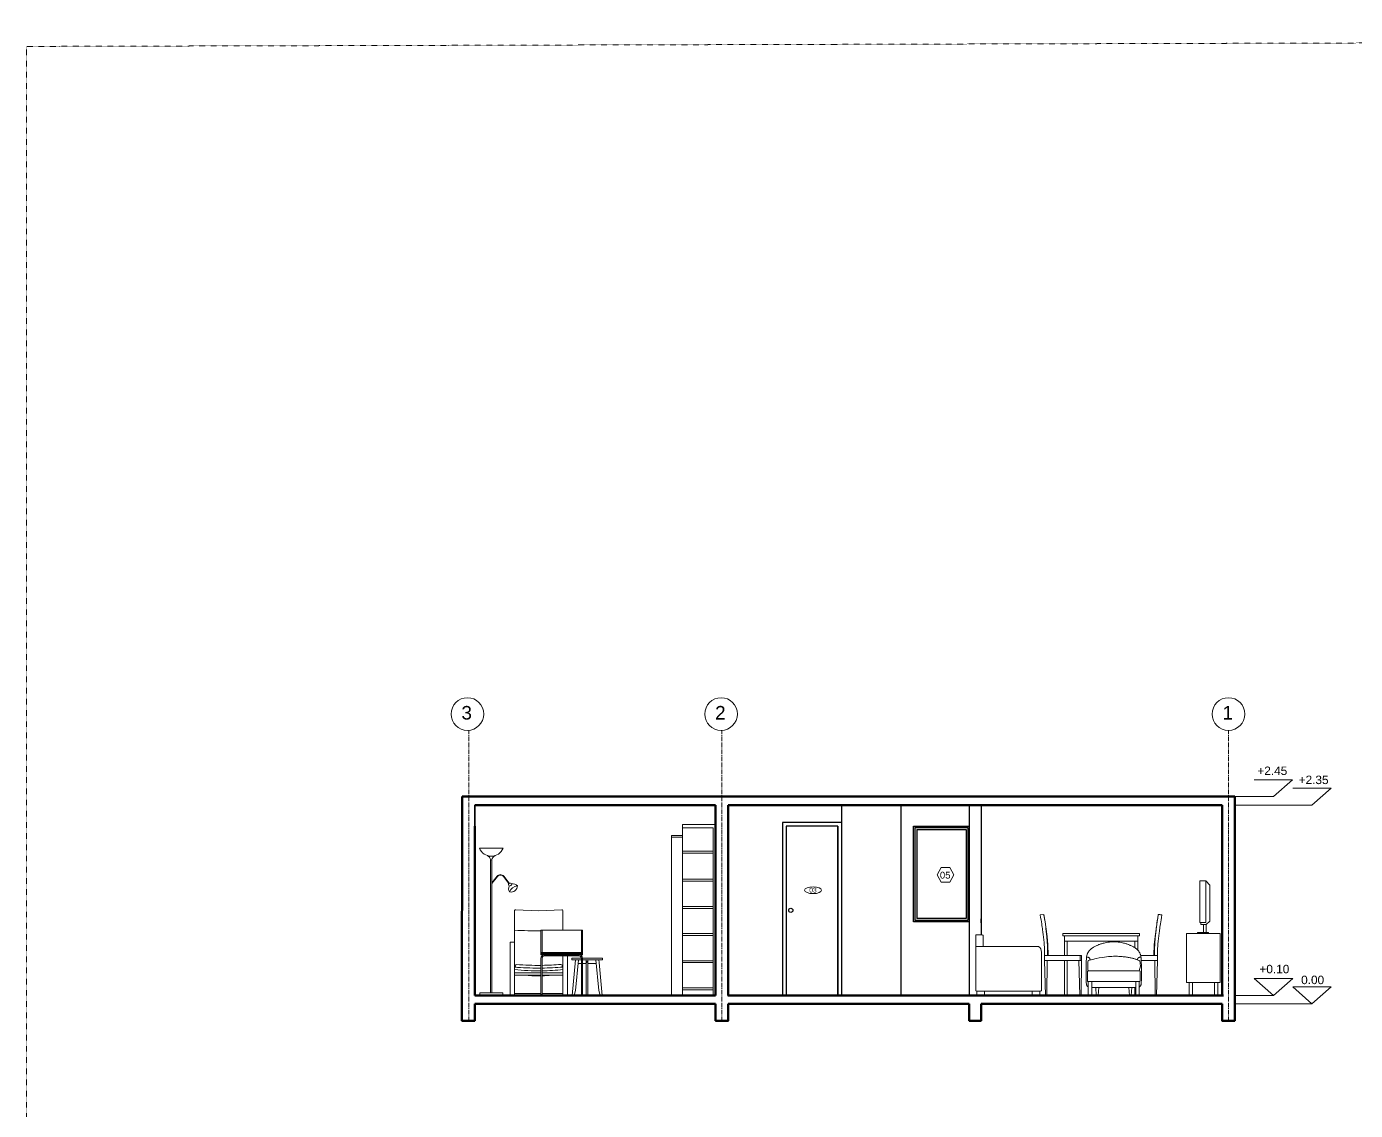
# Model space of a CAD drawing. Header units: centimetres. Extents: x -1487 to 7635, y -1892 to 2688.
# Drawn here: x -1487 to 84, y 1407 to 2688 of the extents above; entities that cross this region are included whole.
import ezdxf

# ---------------------------------------------------------------- set-up
doc = ezdxf.new("R2010")
doc.units = ezdxf.units.CM
doc.linetypes.add('CENTERX2', pattern=[4, 2.5, -0.5, 0.5, -0.5])
doc.linetypes.add('CENTRO2', pattern=[1.125, 0.75, -0.125, 0.125, -0.125])
for name, color, linetype, lineweight in [('A-ELEV-FURN', 251, 'Continuous', 18), ('A-ELEV-MBE1', 7, 'Continuous', 35), ('A-FURN_Num_Penna__251', 251, 'Continuous', 18), ('A-FURN_Num_Penna__8', 8, 'Continuous', 18), ('A-SECT-MCUT', 7, 'Continuous', 35), ('A-WALL-FULL', 7, 'Continuous', 35), ('AA - linee quote', 3, 'Continuous', 13), ('AA - pareti sezionate', 7, 'Continuous', 50), ('AA - serramenti e porte', 4, 'Continuous', 25), ('AA pareti non sezionate', 2, 'Continuous', 25), ('AA- arredo', 8, 'Continuous', 18), ('G-PLANOTM', 6, 'Continuous', 40), ('IKE120015-t1_Num_Penna__251', 251, 'Continuous', 18), ('SEZIONE ARREDO', 8, 'Continuous', 25)]:
    doc.layers.add(name, color=color, linetype=linetype, lineweight=lineweight)
doc.layers.add('IKE120036-t1', color=255, linetype='Continuous')
doc.styles.add('ARIAL', font='Arial.ttf')
doc.styles.get("Standard").update_dxf_attribs({"font": 'Arial.ttf'})

msp = doc.modelspace()

# ---------------------------------------------------------------- hatches: boundary and pattern name
at = {"layer": 'AA - linee quote'}
h = msp.add_hatch(color=256, dxfattribs=at)
h.dxf.hatch_style = 1
h.paths.add_polyline_path([(9.8723, 1797.423), (-35.631, 1797.423), (-12.8793, 1777.4011)], flags=17)
h.paths.add_polyline_path([(-35.631, 1797.423), (-12.8793, 1777.4011), (9.8723, 1797.423)])
h = msp.add_hatch(color=256, dxfattribs=at)
h.dxf.hatch_style = 1
h.paths.add_polyline_path([(55.4891, 1787.423), (9.9858, 1787.423), (32.7374, 1767.4011)], flags=17)
h.paths.add_polyline_path([(9.9858, 1787.423), (32.7374, 1767.4011), (55.4891, 1787.423)])
h = msp.add_hatch(color=256, dxfattribs=at)
h.dxf.hatch_style = 1
h.paths.add_polyline_path([(9.9858, 1562.4899), (-35.5175, 1562.4899), (-12.7659, 1542.468)], flags=17)
h.paths.add_polyline_path([(-35.5175, 1562.4899), (-12.7659, 1542.468), (9.9858, 1562.4899)])
h = msp.add_hatch(color=256, dxfattribs=at)
h.dxf.hatch_style = 1
h.paths.add_polyline_path([(55.4891, 1552.4899), (9.9858, 1552.4899), (32.7374, 1532.468)], flags=17)
h.paths.add_polyline_path([(9.9858, 1552.4899), (32.7374, 1532.468), (55.4891, 1552.4899)])
at = {"layer": 'AA- arredo'}
h = msp.add_hatch(dxfattribs=at)
h.set_pattern_fill('ANSI31', color=256, scale=10)
h.set_pattern_definition([(45, (-10305.416, -23281.6491), (-0.883883476, 0.883883476), [])])
h.paths.add_polyline_path([(-878.9856, 1593.0338), (-878.9856, 1590.468), (-829.9856, 1590.468), (-829.9856, 1593.0338)])

# ---------------------------------------------------------------- linework, layer by layer
at = {"color": 7}
for p, q in [((-672.496, 1642.522), (-672.496, 1643.5248)), ((-672.496, 1552.3291), (-672.496, 1642.522))]:
    msp.add_line(p, q, dxfattribs=at)
at = {"layer": 'A-ELEV-FURN'}
for p, q in [((-279.9993, 1542.468), (-281.4594, 1542.468)), ((-239.4897, 1542.468), (-240.9498, 1542.468))]:
    msp.add_line(p, q, dxfattribs=at)
at = {"layer": 'A-ELEV-MBE1'}
msp.add_line((-527.996, 1742.468), (-527.996, 1542.468), dxfattribs=at)
at = {"layer": 'A-FURN_Num_Penna__251', "lineweight": 13}
msp.add_line((-711.496, 1542.468), (-724.4682, 1542.468), dxfattribs=at)
at = {"layer": 'A-FURN_Num_Penna__251'}
msp.add_circle((-830.6043, 1543.0867), 0.6187, dxfattribs=at)
at = {"layer": 'A-FURN_Num_Penna__8', "linetype": 'Continuous', "lineweight": 18}
msp.add_line((-282.8677, 1629.5771), (-282.9622, 1630.1358), dxfattribs=at)
at = {"layer": 'A-SECT-MCUT'}
for points in [[(-957.3801, 1767.468), (-957.3801, 1742.468)], [(-657.496, 1542.468), (-656.996, 1542.468)], [(-957.3801, 1532.468), (-957.3801, 1512.468)]]:
    msp.add_lwpolyline(points, dxfattribs=at)
at = {"layer": 'A-WALL-FULL'}
msp.add_line((-358.496, 1632.9282), (-358.496, 1628.2741), dxfattribs=at)
at = {"layer": 'AA - linee quote', "linetype": 'CENTRO2', "ltscale": 7}
for p, q in [((-964.5237, 1512.468), (-964.5237, 1855.7527)), ((-664.996, 1512.468), (-664.996, 1855.7527)), ((-65.996, 1512.468), (-65.996, 1855.7527))]:
    msp.add_line(p, q, dxfattribs=at)
at = {"layer": 'AA - linee quote'}
for p, q in [((9.8723, 1797.423), (-35.631, 1797.423)), ((-12.8793, 1777.4011), (9.8723, 1797.423)), ((55.4891, 1787.423), (9.9858, 1787.423)), ((32.7374, 1767.4011), (55.4891, 1787.423)), ((-35.5175, 1562.4899), (-12.7659, 1542.468)), ((9.9858, 1562.4899), (-35.5175, 1562.4899)), ((-12.7659, 1542.468), (9.9858, 1562.4899)), ((9.9858, 1552.4899), (32.7374, 1532.468)), ((55.4891, 1552.4899), (9.9858, 1552.4899)), ((32.7374, 1532.468), (55.4891, 1552.4899))]:
    msp.add_line(p, q, dxfattribs=at)
at = {"layer": 'AA - linee quote', "linetype": 'Continuous'}
for p, q in [((-58.4961, 1777.4011), (-12.8793, 1777.4011)), ((-58.496, 1767.4011), (-12.7659, 1767.4011)), ((-12.7659, 1767.4011), (32.7374, 1767.4011)), ((-58.496, 1542.468), (-12.7659, 1542.468)), ((-58.496, 1532.468), (32.7374, 1532.468))]:
    msp.add_line(p, q, dxfattribs=at)
at = {"layer": 'AA - linee quote', "linetype": 'CENTRO2', "ltscale": 0.009}
msp.add_lwpolyline([(-1487.331, 2664.295), (7634.7147, 2687.7379), (7634.7147, 76.6954), (-1487.331, 53.2526)], close=True, dxfattribs=at)
at = {"layer": 'AA - linee quote'}
msp.add_lwpolyline([(-390.6317, 1684.9493), (-395.6317, 1693.6096), (-405.6317, 1693.6096), (-410.6317, 1684.9493), (-405.6317, 1676.289), (-395.6317, 1676.289)], close=True, dxfattribs=at)
for centre in [(-965.996, 1875.08), (-665.996, 1875.08), (-65.996, 1875.08)]:
    msp.add_circle(centre, 19.3273, dxfattribs=at)
msp.add_ellipse((-557.2385, 1666.7346), major_axis=(-10, 0.0244), ratio=0.39546778, dxfattribs=at)
at = {"layer": 'AA - pareti sezionate'}
for p, q in [((-972.3801, 1777.4923), (-58.496, 1777.468)), ((-58.496, 1777.468), (-58.496, 1742.468)), ((-672.496, 1767.468), (-957.3801, 1767.468)), ((-372.496, 1767.468), (-657.496, 1767.468)), ((-73.496, 1767.468), (-372.496, 1767.468)), ((-73.496, 1542.468), (-73.496, 1767.468)), ((-672.496, 1744.468), (-672.496, 1542.468)), ((-672.496, 1744.468), (-672.496, 1542.468)), ((-972.3801, 1742.468), (-972.496, 1542.468)), ((-957.3801, 1742.468), (-957.3801, 1542.468)), ((-672.496, 1742.468), (-672.496, 1542.468)), ((-657.496, 1722.468), (-657.496, 1742.468)), ((-657.496, 1702.468), (-657.496, 1722.468)), ((-957.3812, 1542.4682), (-957.3812, 1712.4682)), ((-657.496, 1682.468), (-657.496, 1702.468)), ((-657.496, 1662.468), (-657.496, 1682.468)), ((-657.496, 1642.468), (-657.496, 1662.468)), ((-657.496, 1622.468), (-657.496, 1642.468)), ((-657.496, 1602.468), (-657.496, 1622.468)), ((-657.496, 1582.468), (-657.496, 1602.468)), ((-657.496, 1562.468), (-657.496, 1582.468)), ((-657.496, 1542.468), (-657.496, 1562.468)), ((-957.3801, 1542.468), (-672.496, 1542.468)), ((-657.996, 1542.468), (-372.0528, 1542.468)), ((-656.996, 1542.468), (-71.996, 1542.468)), ((-517.496, 1542.468), (-439.496, 1542.468)), ((-517.496, 1542.468), (-439.496, 1542.468)), ((-356.996, 1542.468), (-72.496, 1542.468)), ((-672.496, 1532.468), (-957.3801, 1532.468)), ((-657.496, 1532.468), (-372.496, 1532.468)), ((-358.496, 1532.468), (-73.496, 1532.468))]:
    msp.add_line(p, q, dxfattribs=at)
for points in [[(-972.3801, 1742.468), (-972.3801, 1742.468), (-972.3792, 1777.4923)], [(-672.496, 1742.468), (-672.496, 1767.468)], [(-657.496, 1767.468), (-657.496, 1742.468)], [(-73.496, 1532.468), (-73.496, 1512.468), (-58.496, 1512.468), (-58.496, 1742.468), (-58.496, 1742.468)], [(-957.3801, 1532.468), (-957.3801, 1512.468), (-972.496, 1512.468), (-972.496, 1542.468), (-972.496, 1542.468)], [(-657.496, 1532.468), (-657.496, 1512.468), (-672.496, 1512.468), (-672.496, 1532.468)], [(-358.496, 1532.468), (-358.496, 1512.468), (-372.496, 1512.468), (-372.496, 1532.468)]]:
    msp.add_lwpolyline(points, dxfattribs=at)
at = {"layer": 'AA - serramenti e porte'}
for p, q in [((-593.496, 1746.968), (-593.496, 1542.468)), ((-523.496, 1746.968), (-593.496, 1746.968)), ((-527.996, 1742.468), (-588.996, 1742.468)), ((-438.4961, 1629.4011), (-438.4961, 1742.468)), ((-438.4961, 1742.468), (-372.496, 1742.468)), ((-436.8297, 1740.798), (-436.8297, 1631.0711)), ((-436.8297, 1740.798), (-376.0794, 1740.798)), ((-434.5332, 1738.498), (-434.5332, 1633.3711)), ((-434.5332, 1738.498), (-376.0794, 1738.498)), ((-376.0794, 1738.498), (-376.08, 1633.374)), ((-376.0794, 1740.798), (-374.1627, 1740.798)), ((-374.1627, 1740.798), (-374.1627, 1631.0745)), ((-372.496, 1629.4011), (-438.4961, 1629.4011)), ((-387.3322, 1631.0711), (-436.8297, 1631.0711)), ((-387.3322, 1633.3711), (-434.5332, 1633.3711)), ((-376.0794, 1633.374), (-387.3332, 1633.3711)), ((-374.1627, 1631.0745), (-387.3326, 1631.0711))]:
    msp.add_line(p, q, dxfattribs=at)
msp.add_lwpolyline([(-527.996, 1742.468), (-588.996, 1742.468), (-588.9961, 1542.468), (-527.996, 1542.468)], close=True, dxfattribs=at)
msp.add_circle((-583.553, 1642.968), 2.5, dxfattribs=at)
at = {"layer": 'AA pareti non sezionate'}
for p, q in [((-523.496, 1767.468), (-523.496, 1542.468)), ((-453.6119, 1767.468), (-453.6119, 1542.468)), ((-453.6119, 1767.468), (-453.6119, 1542.468)), ((-372.496, 1767.468), (-372.496, 1542.468)), ((-358.6119, 1767.468), (-358.6119, 1614.2322)), ((-358.496, 1767.468), (-358.496, 1632.9282))]:
    msp.add_line(p, q, dxfattribs=at)
at = {"layer": 'AA- arredo'}
for p, q in [((-711.496, 1744.468), (-672.496, 1744.468)), ((-711.496, 1542.468), (-711.496, 1744.468)), ((-724.4682, 1542.468), (-724.4682, 1731.468)), ((-724.4682, 1731.468), (-711.496, 1731.468)), ((-724.4682, 1729.468), (-711.496, 1729.468)), ((-675.3816, 1740.468), (-711.496, 1740.468)), ((-675.3816, 1542.468), (-675.3816, 1740.468)), ((-923.808, 1716.468), (-951.808, 1716.468)), ((-939.1586, 1716.468), (-936.4575, 1716.468)), ((-937.808, 1716.468), (-923.808, 1716.468)), ((-711.496, 1712.9819), (-675.496, 1712.9819)), ((-675.496, 1712.9819), (-675.496, 1710.6802)), ((-938.5466, 1702.8601), (-938.5466, 1545.468)), ((-937.0695, 1702.8601), (-937.0695, 1675.5579)), ((-675.496, 1710.6802), (-711.496, 1710.6802)), ((-937.0695, 1675.5579), (-930.9411, 1683.3108)), ((-937.0695, 1674.7067), (-930.5269, 1682.9835)), ((-916.9449, 1674.678), (-923.5101, 1682.9835)), ((-916.5485, 1675.0277), (-923.096, 1683.3108)), ((-937.0695, 1674.7067), (-937.0695, 1545.468)), ((-711.496, 1679.9819), (-675.496, 1679.9819)), ((-675.496, 1677.6802), (-711.496, 1677.6802)), ((-675.496, 1679.9819), (-675.496, 1677.6802)), ((-711.496, 1647.4819), (-675.496, 1647.4819)), ((-675.496, 1645.1802), (-711.496, 1645.1802)), ((-675.496, 1647.4819), (-675.496, 1645.1802)), ((-878.9856, 1619.468), (-829.9856, 1619.468)), ((-878.9856, 1590.468), (-878.9856, 1619.468)), ((-877.7482, 1619.468), (-877.7482, 1593.0338)), ((-831.223, 1619.468), (-831.223, 1593.0338)), ((-829.9856, 1619.468), (-829.9856, 1590.468)), ((-711.496, 1615.4819), (-675.496, 1615.4819)), ((-675.496, 1613.1802), (-711.496, 1613.1802)), ((-675.496, 1615.4819), (-675.496, 1613.1802)), ((-115.5227, 1557.568), (-115.5224, 1615.368)), ((-115.4224, 1615.468), (-75.6224, 1615.468)), ((-878.9856, 1593.0338), (-829.9856, 1593.0338)), ((-878.9856, 1590.468), (-829.9856, 1590.468)), ((-874.7482, 1590.4667), (-874.7482, 1589.0916)), ((-874.7482, 1589.0916), (-872.8403, 1589.0916)), ((-872.8403, 1589.0916), (-872.8403, 1590.468)), ((-872.8403, 1589.2293), (-836.1308, 1589.2293)), ((-836.1308, 1589.0916), (-836.1308, 1590.468)), ((-834.223, 1589.0916), (-836.1308, 1589.0916)), ((-834.223, 1590.4667), (-834.223, 1589.0916)), ((-290.4813, 1600.4226), (-364.0771, 1600.4226)), ((-878.9856, 1543.0867), (-878.9856, 1586.2293)), ((-878.9856, 1543.0867), (-878.9856, 1586.2293)), ((-877.7482, 1586.2293), (-877.7482, 1543.0867)), ((-842.4333, 1586.3882), (-831.2283, 1586.3882)), ((-842.4333, 1584.3311), (-842.4333, 1586.3882)), ((-831.2241, 1584.3311), (-842.4333, 1584.3311)), ((-842.2165, 1542.4682), (-838.3793, 1584.3311)), ((-838.0799, 1548.157), (-834.7643, 1584.3311)), ((-831.2241, 1580.2168), (-835.1414, 1580.2168)), ((-831.223, 1586.2293), (-831.223, 1543.0867)), ((-829.9896, 1586.3882), (-811.5545, 1586.3882)), ((-810.8805, 1584.3311), (-829.9866, 1584.3311)), ((-825.4619, 1580.2168), (-829.9866, 1580.2168)), ((-829.9856, 1586.2293), (-829.9856, 1543.0867)), ((-825.4619, 1542.4682), (-825.4619, 1584.3311)), ((-824.5362, 1582.5311), (-824.5362, 1581.4429)), ((-824.3305, 1582.5311), (-824.3305, 1581.4429)), ((-823.4047, 1542.4682), (-823.4047, 1584.3311)), ((-823.4047, 1580.2168), (-813.7253, 1580.2168)), ((-810.7867, 1548.157), (-814.1024, 1584.3311)), ((-811.5545, 1586.3882), (-806.4333, 1586.3882)), ((-806.4333, 1584.3311), (-810.8805, 1584.3311)), ((-810.204, 1581.2405), (-810.4873, 1584.3311)), ((-806.6502, 1542.4682), (-810.204, 1581.2405)), ((-806.4333, 1586.3882), (-806.4333, 1584.3311)), ((-711.496, 1583.4819), (-675.496, 1583.4819)), ((-675.496, 1581.1801), (-711.496, 1581.1801)), ((-675.496, 1583.4819), (-675.496, 1581.1801)), ((-112.4167, 1542.468), (-112.4167, 1557.568)), ((-108.4167, 1557.568), (-108.4167, 1542.468)), ((-82.5106, 1542.468), (-82.5106, 1557.568)), ((-78.5106, 1557.568), (-78.5106, 1542.468)), ((-951.308, 1542.468), (-951.308, 1545.468)), ((-951.308, 1545.468), (-924.308, 1545.468)), ((-924.308, 1545.468), (-924.308, 1542.468)), ((-881.649, 1544.7588), (-910.2426, 1544.7588)), ((-910.2426, 1544.7588), (-910.2426, 1542.6036)), ((-881.6038, 1544.7588), (-878.9856, 1544.7588)), ((-877.7482, 1544.7588), (-853.0102, 1544.7588)), ((-853.0102, 1544.7588), (-853.0102, 1542.6036)), ((-839.7017, 1542.4682), (-838.0799, 1548.157)), ((-809.1649, 1542.4682), (-810.7867, 1548.157)), ((-711.496, 1551.482), (-675.496, 1551.482)), ((-675.496, 1549.1802), (-711.496, 1549.1802)), ((-675.496, 1551.482), (-675.496, 1549.1802)), ((-675.3816, 1549.1829), (-675.496, 1549.1829)), ((-363.9339, 1547.4556), (-288.2443, 1547.4556))]:
    msp.add_line(p, q, dxfattribs=at)
at = {"layer": 'AA- arredo', "linetype": 'Continuous', "lineweight": 18}
for p, q in [((-92.6855, 1678.0258), (-88.2301, 1672.63)), ((-88.2301, 1672.63), (-88.2301, 1630.0838)), ((-284.3498, 1638.2978), (-288.6326, 1637.5306)), ((-148.9601, 1638.2993), (-148.4477, 1638.209)), ((-146.4711, 1637.8605), (-145.7987, 1637.7419)), ((-145.7987, 1637.7419), (-145.1878, 1637.6342)), ((-150.4425, 1629.5771), (-150.348, 1630.1358)), ((-95.5155, 1626.3653), (-95.5155, 1616.9121)), ((-92.4799, 1626.3653), (-92.4799, 1616.9121)), ((-364.9339, 1613.5337), (-364.9339, 1599.6497)), ((-357.1351, 1614.2322), (-364.2353, 1614.2322)), ((-355.952, 1600.4226), (-356.044, 1613.2508)), ((-171.2929, 1615.6234), (-262.0173, 1615.6234)), ((-262.0173, 1615.6234), (-262.0173, 1612.7785)), ((-262.0173, 1612.7785), (-171.2929, 1612.7785)), ((-259.9349, 1589.4763), (-259.9349, 1612.7785)), ((-173.3753, 1606.7528), (-259.9349, 1606.7528)), ((-176.6551, 1606.7528), (-256.6551, 1606.7528)), ((-256.6551, 1589.4763), (-256.6551, 1606.7528)), ((-176.6551, 1606.7528), (-176.6551, 1598.729)), ((-176.6551, 1606.7528), (-173.3753, 1606.7528)), ((-173.3753, 1596.2239), (-173.3753, 1612.7785)), ((-171.2929, 1612.7785), (-171.2929, 1615.6234)), ((-283.3587, 1589.4878), (-283.3582, 1583.8567)), ((-281.1287, 1589.4763), (-283.3587, 1589.4761)), ((-259.9349, 1589.4763), (-281.1287, 1589.4763)), ((-279.4509, 1602.2482), (-279.4587, 1602.483)), ((-279.0287, 1589.4763), (-279.113, 1592.0251)), ((-256.6551, 1589.4763), (-259.9349, 1589.4763)), ((-241.1916, 1589.4763), (-256.6551, 1589.4763)), ((-240.8955, 1589.4763), (-241.1916, 1589.4763)), ((-241.1916, 1583.8567), (-241.1916, 1589.4763)), ((-240.6068, 1589.4763), (-240.8955, 1589.4763)), ((-240.3426, 1589.4763), (-240.6068, 1589.4763)), ((-240.1188, 1589.4763), (-240.3426, 1589.4763)), ((-239.9487, 1589.4763), (-240.1188, 1589.4763)), ((-239.8424, 1589.4763), (-239.9487, 1589.4763)), ((-239.8063, 1589.4763), (-239.8424, 1589.4763)), ((-239.8063, 1589.4763), (-239.8063, 1583.8567)), ((-169.7107, 1589.4763), (-152.1815, 1589.4763)), ((-153.8592, 1602.2482), (-153.8515, 1602.483)), ((-152.1815, 1589.4763), (-149.9515, 1589.4761)), ((-149.9515, 1589.4878), (-149.952, 1583.8567)), ((-283.3582, 1583.8567), (-259.9349, 1583.8567)), ((-282.1913, 1542.468), (-283.3582, 1583.8567)), ((-280.7296, 1542.468), (-280.3609, 1583.8567)), ((-259.9349, 1542.468), (-259.9349, 1583.8567)), ((-256.6551, 1583.8567), (-259.9349, 1583.8567)), ((-256.6551, 1542.468), (-256.6551, 1583.8567)), ((-256.6551, 1583.8567), (-242.8036, 1583.8567)), ((-241.6367, 1542.468), (-242.8036, 1583.8567)), ((-242.8027, 1583.8567), (-241.1916, 1583.8567)), ((-241.1916, 1583.8567), (-240.8955, 1583.8567)), ((-240.8955, 1583.8567), (-240.6068, 1583.8567)), ((-240.6068, 1583.8567), (-240.3426, 1583.8567)), ((-239.8063, 1583.8567), (-240.3426, 1583.8567)), ((-240.175, 1542.468), (-239.8063, 1583.8567)), ((-232.4289, 1581.6482), (-231.8648, 1583.7798)), ((-232.3756, 1572.1615), (-232.4289, 1581.6482)), ((-231.5951, 1571.3364), (-232.3756, 1572.1615)), ((-149.952, 1583.8567), (-169.1428, 1583.8567)), ((-152.5806, 1542.468), (-152.9493, 1583.8567)), ((-151.1189, 1542.468), (-149.952, 1583.8567)), ((-171.6603, 1571.3366), (-231.5951, 1571.3364)), ((-176.6551, 1551.9458), (-176.6551, 1542.468))]:
    msp.add_line(p, q, dxfattribs=at)
at = {"layer": 'AA- arredo', "linetype": 'Continuous'}
for p, q in [((-75.6224, 1557.568), (-75.6224, 1615.468)), ((-115.5227, 1557.568), (-75.6224, 1557.568))]:
    msp.add_line(p, q, dxfattribs=at)
at = {"layer": 'AA- arredo', "linetype": 'Continuous', "lineweight": 18, "flags": 128}
for points in [[(-99.8908, 1678.0258), (-92.6855, 1678.0258), (-92.6855, 1628.4661), (-99.8908, 1628.4661)], [(-92.4799, 1616.9121), (-89.4321, 1616.9121), (-89.4321, 1615.468), (-102.4675, 1615.468), (-102.4675, 1616.9121)], [(-231.8433, 1542.468), (-227.7358, 1542.468), (-227.7358, 1558.8443), (-231.8433, 1558.8443)], [(-363.4126, 1542.468), (-354.4006, 1542.468), (-354.4006, 1547.4556), (-363.4126, 1547.4556)]]:
    msp.add_lwpolyline(points, close=True, dxfattribs=at)
at = {"layer": 'AA- arredo'}
for points in [[(-910.2426, 1567.8189), (-910.2426, 1642.64)], [(-909.0268, 1643.7057), (-881.649, 1642.6036)], [(-854.2259, 1643.7057), (-881.6038, 1642.6036)], [(-853.0102, 1619.468), (-853.0102, 1642.64)], [(-853.0102, 1589.2293), (-853.0102, 1542.468), (-847.7197, 1542.468), (-847.7197, 1589.2293)], [(-853.0102, 1567.8189), (-853.0102, 1589.2293)], [(-878.9856, 1569.1993), (-910.2426, 1569.1993), (-910.2426, 1566.3866), (-878.9856, 1566.3866)], [(-877.7482, 1566.3866), (-853.0102, 1566.3866), (-853.0102, 1569.1993), (-877.7482, 1569.1993)]]:
    msp.add_lwpolyline(points, dxfattribs=at)
at = {"layer": 'AA- arredo', "linetype": 'Continuous', "lineweight": 18, "flags": 128}
for points in [[(-283.1974, 1631.5265), (-284.2073, 1637.4984), (-284.3498, 1638.2978)], [(-279.0287, 1589.4763), (-279.4587, 1602.483), (-280.4406, 1611.9499), (-282.8677, 1629.5771), (-284.2073, 1637.4984), (-284.3498, 1638.2978)], [(-154.2815, 1589.4763), (-153.8515, 1602.483), (-152.8696, 1611.9499), (-150.4425, 1629.5771), (-149.1028, 1637.4984), (-148.9604, 1638.2978)], [(-150.1128, 1631.5265), (-149.1028, 1637.4984), (-148.9604, 1638.2978)], [(-148.4477, 1638.209), (-147.8367, 1638.1012)], [(-147.8367, 1638.1012), (-147.1643, 1637.9827), (-146.4712, 1637.8605)], [(-145.1878, 1637.6342), (-144.6753, 1637.5438)], [(-98.551, 1628.4661), (-98.551, 1626.3653), (-92.4799, 1626.3653), (-88.2301, 1630.0838)], [(-201.4736, 1605.9765), (-204.2419, 1605.7357), (-206.6271, 1605.4788), (-208.6717, 1605.2097), (-210.4182, 1604.932), (-211.9091, 1604.6493), (-213.187, 1604.3653), (-214.2942, 1604.0837), (-215.2734, 1603.8082), (-216.1622, 1603.5411), (-216.9794, 1603.2797), (-217.7389, 1603.02), (-218.4547, 1602.758), (-219.1407, 1602.4895), (-219.8109, 1602.2107), (-220.4792, 1601.9173), (-221.1597, 1601.6056), (-221.8623, 1601.2726), (-222.5822, 1600.9209), (-223.3102, 1600.5544), (-224.0377, 1600.1767), (-224.7556, 1599.7917), (-225.455, 1599.4032), (-226.1271, 1599.0149), (-226.7629, 1598.6307), (-227.3556, 1598.2531), (-227.9062, 1597.8799), (-228.418, 1597.5074), (-228.894, 1597.132), (-229.3373, 1596.7504), (-229.7511, 1596.3588), (-230.1384, 1595.9537), (-230.5025, 1595.5316), (-230.8461, 1595.0901), (-231.1706, 1594.6315), (-231.4773, 1594.1593), (-231.7673, 1593.677), (-232.0416, 1593.188), (-232.3015, 1592.6959), (-232.548, 1592.2041), (-232.7825, 1591.7161), (-233.0054, 1591.2259), (-233.2158, 1590.6897), (-233.4122, 1590.0541), (-233.593, 1589.2656), (-233.7568, 1588.271), (-233.902, 1587.0169), (-234.0272, 1585.4499), (-234.1308, 1583.5166), (-234.2118, 1581.1901), (-234.2713, 1578.5489), (-234.3108, 1575.6979), (-234.3319, 1572.742), (-234.3362, 1569.7862), (-234.3251, 1566.9353), (-234.3003, 1564.2942), (-234.2633, 1561.9679), (-234.2152, 1560.0357), (-234.1556, 1558.475), (-234.0836, 1557.2374), (-233.9982, 1556.2749), (-233.8987, 1555.539), (-233.784, 1554.9817), (-233.6534, 1554.5546), (-233.5059, 1554.2095), (-233.3413, 1553.9058), (-233.1616, 1553.6334), (-232.9694, 1553.39), (-232.7675, 1553.173), (-232.5585, 1552.9799), (-232.345, 1552.8084), (-232.1298, 1552.6561), (-231.9155, 1552.5203), (-231.8433, 1552.4813)], [(-201.7818, 1605.9765), (-199.0135, 1605.7357), (-196.6283, 1605.4788), (-194.5837, 1605.2097), (-192.8372, 1604.932), (-191.3462, 1604.6493), (-190.0684, 1604.3653), (-188.9611, 1604.0837), (-187.982, 1603.8082), (-187.0931, 1603.5411), (-186.276, 1603.2797), (-185.5165, 1603.02), (-184.8007, 1602.758), (-184.1147, 1602.4895), (-183.4445, 1602.2107), (-182.7761, 1601.9173), (-182.0957, 1601.6056), (-181.393, 1601.2726), (-180.6732, 1600.9209), (-179.9451, 1600.5544), (-179.2177, 1600.1767), (-178.4998, 1599.7917), (-177.8004, 1599.4032), (-177.1283, 1599.0149), (-176.4925, 1598.6307), (-175.8998, 1598.2531), (-175.3491, 1597.8799), (-174.8374, 1597.5074), (-174.3614, 1597.132), (-173.9181, 1596.7504), (-173.5043, 1596.3588), (-173.1169, 1595.9537), (-172.7529, 1595.5316), (-172.4093, 1595.0901), (-172.0847, 1594.6315), (-171.7781, 1594.1593), (-171.4881, 1593.677), (-171.2138, 1593.188), (-170.9539, 1592.6959), (-170.7073, 1592.2041), (-170.4729, 1591.7161), (-170.25, 1591.2259), (-170.0396, 1590.6897), (-169.8432, 1590.0541), (-169.6624, 1589.2656), (-169.4986, 1588.271), (-169.3534, 1587.0169), (-169.2282, 1585.4499), (-169.1246, 1583.5166), (-169.0436, 1581.1901), (-168.9841, 1578.5489), (-168.9446, 1575.6979), (-168.9234, 1572.742), (-168.9192, 1569.7862), (-168.9302, 1566.9353), (-168.9551, 1564.2942), (-168.9921, 1561.9679), (-169.0402, 1560.0357), (-169.0998, 1558.475), (-169.1718, 1557.2374), (-169.2572, 1556.2749), (-169.3567, 1555.539), (-169.4713, 1554.9817), (-169.602, 1554.5546), (-169.7494, 1554.2095), (-169.9141, 1553.9058), (-170.0938, 1553.6334), (-170.286, 1553.39), (-170.4879, 1553.173), (-170.6969, 1552.9799), (-170.9103, 1552.8084), (-171.1256, 1552.6561), (-171.3399, 1552.5203), (-171.51, 1552.4282)], [(-233.8163, 1587.7568), (-233.3611, 1587.8143), (-232.9381, 1587.8156), (-232.5466, 1587.7693), (-232.1862, 1587.6838), (-231.8563, 1587.5678), (-231.5564, 1587.4297), (-231.286, 1587.2781), (-231.0445, 1587.1216), (-230.8309, 1586.9664), (-230.6425, 1586.8104), (-230.476, 1586.649), (-230.3281, 1586.478), (-230.1955, 1586.2927), (-230.075, 1586.089), (-229.9634, 1585.8622), (-229.8573, 1585.608), (-229.754, 1585.323), (-229.6523, 1585.0078), (-229.5516, 1584.6642), (-229.4692, 1584.3602)], [(-231.8648, 1583.7798), (-226.8565, 1584.9931), (-222.4986, 1585.9721), (-218.716, 1586.7445), (-215.4335, 1587.3379), (-212.5757, 1587.78), (-210.0674, 1588.0984), (-207.8335, 1588.3208), (-205.7987, 1588.4749), (-203.8982, 1588.5841), (-202.1096, 1588.6555), (-200.4211, 1588.6917), (-198.8205, 1588.6955), (-197.2961, 1588.6698), (-195.8358, 1588.6173), (-194.4279, 1588.5407), (-193.0602, 1588.4429), (-191.7233, 1588.3264), (-190.4174, 1588.1935), (-189.1451, 1588.046), (-187.9088, 1587.886), (-186.7111, 1587.7154), (-185.5547, 1587.5361), (-184.442, 1587.3503), (-183.3756, 1587.1597), (-182.3571, 1586.9661), (-181.3837, 1586.7691), (-180.4517, 1586.5682), (-179.5574, 1586.3628), (-178.697, 1586.1522), (-177.8667, 1585.9358), (-177.0628, 1585.713), (-176.2815, 1585.4832), (-175.5204, 1585.2455), (-174.7814, 1584.9981), (-174.0679, 1584.739), (-173.3832, 1584.4661), (-172.7306, 1584.1774), (-172.1134, 1583.8708), (-171.5349, 1583.5443), (-170.9984, 1583.1958)], [(-169.439, 1587.7568), (-169.8942, 1587.8143), (-170.3173, 1587.8156), (-170.7088, 1587.7693), (-171.0692, 1587.6838), (-171.3991, 1587.5678), (-171.6989, 1587.4297), (-171.9694, 1587.2781), (-172.2109, 1587.1216), (-172.4244, 1586.9664), (-172.6128, 1586.8104), (-172.7794, 1586.649), (-172.9273, 1586.478), (-173.0599, 1586.2927), (-173.1803, 1586.089), (-173.292, 1585.8622), (-173.3981, 1585.608), (-173.5014, 1585.323), (-173.6031, 1585.0078), (-173.7038, 1584.6642), (-173.721, 1584.6007)], [(-231.5951, 1571.3364), (-232.5369, 1570.6239), (-232.5369, 1558.9841), (-232.4101, 1558.8443), (-172.45, 1558.8934), (-171.0046, 1559.0164), (-170.6122, 1559.6293), (-170.6122, 1571.2314), (-171.6603, 1571.3366)], [(-175.5853, 1558.8908), (-175.5853, 1542.468), (-171.51, 1542.468), (-171.51, 1558.9734)], [(-227.7358, 1551.9771), (-226.1307, 1551.9329), (-223.7858, 1551.8926), (-220.8803, 1551.8611), (-217.5814, 1551.8369), (-214.1051, 1551.8184), (-210.6677, 1551.804), (-207.4851, 1551.7922), (-204.7736, 1551.7812), (-202.749, 1551.7695), (-201.6277, 1551.7555)], [(-223.0277, 1551.7974), (-222.321, 1542.468), (-220.0489, 1542.468), (-219.4809, 1551.7974)], [(-175.5853, 1551.9753), (-177.1247, 1551.9329), (-179.4695, 1551.8926), (-182.3751, 1551.8611), (-185.674, 1551.8369), (-189.1502, 1551.8184), (-192.5877, 1551.804), (-195.7702, 1551.7922), (-198.4818, 1551.7812), (-200.5063, 1551.7695), (-201.6277, 1551.7555)], [(-180.2277, 1551.7974), (-180.9344, 1542.468), (-183.2064, 1542.468), (-183.7745, 1551.7974)]]:
    msp.add_lwpolyline(points, dxfattribs=at)
at = {"layer": 'AA- arredo'}
msp.add_lwpolyline([(-915.5331, 1605.2295), (-910.2426, 1605.2295), (-910.2426, 1542.468), (-915.5331, 1542.468)], close=True, dxfattribs=at)
at = {"layer": 'AA- arredo', "flags": 128}
msp.add_lwpolyline([(-287.2443, 1593.4939, 0.257132215), (-290.4813, 1600.4226), (-364.0771, 1600.4226, 0.313494721), (-364.9339, 1599.6497), (-364.9339, 1548.4556, 0.414213562), (-363.9339, 1547.4556), (-288.2443, 1547.4556, 0.414213562), (-287.2443, 1548.4556), (-287.2443, 1593.3684)], format="xyb", close=True, dxfattribs=at)
msp.add_lwpolyline([(-289.1798, 1547.4556), (-298.2892, 1547.4556), (-298.2892, 1542.4831), (-289.1798, 1542.4831)], close=True, dxfattribs=at)
at = {"layer": 'AA- arredo'}
for centre, radius in [((-824.4333, 1581.987), 0.5441), ((-878.3669, 1543.0867), 0.6187)]:
    msp.add_circle(centre, radius, dxfattribs=at)
for centre, radius, start, end in [((-937.808, 1722.1088), 15.0936, 201.9450288, 338.0549712), ((-945.6535, 1701.198), 7.2987, 13.1634062, 63.1642326), ((-937.808, 1704.7186), 1.9999, 248.327822, 291.672178), ((-929.9626, 1701.198), 7.2987, 116.8357674, 166.8365938), ((-927.0185, 1680.2102), 5, 38.3251299, 141.6748701), ((-927.0185, 1680.2102), 4.4721, 38.3251299, 141.6748701), ((-915.5641, 1673.548), 1.8135, 75.4758321, 189.7832182), ((-914.7466, 1673.5748), 2.626, 176.4170614, 223.1569748), ((-910.0589, 1668.7792), 7.2526, 155.5716121, 214.1648358), ((-916.1893, 1674.354), 2.6185, 259.5952485, 356.4227538), ((-914.6813, 1672.433), 7.8487, 259.8835597, 356.3818566), ((-906.0983, 1661.4996), 10.465, 94.1092732, 162.156143), ((-915.7591, 1672.7955), 2.5908, 32.580176, 75.4758321), ((-912.2295, 1667.0753), 7.2526, 42.1005805, 100.6938042), ((-908.9012, 1642.3362), 1.3753, 84.7604505, 167.2389587), ((-854.3515, 1642.3362), 1.3753, 12.7610413, 95.2395495), ((-882.1285, 2191.026), 572.2075, 267.1837724, 270.3147033), ((-882.1285, 2191.026), 572.2075, 272.7302001, 272.9169043), ((-115.4227, 1615.368), 0.1, 90, 180), ((-874.7482, 1586.2293), 4.2374, 90, 180), ((-874.7482, 1586.2293), 3, 90, 180), ((-834.223, 1586.2293), 4.2374, 0, 90), ((-834.223, 1586.2293), 3, 0, 90), ((-881.5469, 1936.1886), 361.4183, 265.4460722, 269.987398), ((-881.6264, 1836.3657), 264.8676, 263.7976862, 270.5712636), ((-907.8116, 1577.2016), 1.7407, 91.5896337, 233.4657994), ((-882.5781, 1899.5316), 321.5852, 265.4909673, 270.6400724), ((-881.7059, 1936.1886), 361.4183, 270.012602, 270.4312533), ((-882.5781, 1899.5316), 321.5852, 270.8605598, 274.8471578), ((-881.7059, 1936.1886), 361.4183, 270.6274317, 274.5539278), ((-881.6264, 1836.3657), 264.8676, 270.8389626, 276.2023138), ((-855.5755, 1577.2456), 1.8586, 309.0847004, 84.7296132), ((-881.4037, 1689.7639), 124.3012, 263.0098615, 271.1146798), ((-881.4037, 1689.7639), 124.3012, 271.6852362, 276.9901385)]:
    msp.add_arc(centre, radius, start, end, dxfattribs=at)
at = {"layer": 'AA- arredo', "linetype": 'Continuous', "lineweight": 18}
for centre, radius, start, end in [((-364.1685, 1613.4669), 0.7683, 94.9921342, 175.0078658), ((-357.6869, 1612.5215), 1.7975, 23.937196, 72.1237564), ((-186.3579, 1578.105), 16.1812, 335.2735359, 18.3373789)]:
    msp.add_arc(centre, radius, start, end, dxfattribs=at)
for points, knots in [([(-288.6349, 1637.5438), (-287.9026, 1633.4558), (-287.3437, 1630.0899), (-286.8955, 1627.2002), (-286.4472, 1624.3105), (-286.1097, 1621.8971), (-285.82, 1619.7111), (-285.6751, 1618.6182), (-285.5423, 1617.5821), (-285.4133, 1616.5698), (-285.2843, 1615.5576), (-285.1593, 1614.5692), (-285.0311, 1613.5801), (-284.9029, 1612.591), (-284.7716, 1611.6012), (-284.6422, 1610.5855), (-284.5129, 1609.5699), (-284.3855, 1608.5283), (-284.264, 1607.4271), (-284.1424, 1606.3259), (-284.0266, 1605.165), (-283.9208, 1603.913), (-283.815, 1602.661), (-283.7192, 1601.3179), (-283.6377, 1599.8524), (-283.5563, 1598.3869), (-283.4893, 1596.7989), (-283.4412, 1595.0579), (-283.3942, 1593.3567), (-283.3652, 1591.5093), (-283.3587, 1589.4878)], [0, 0, 0, 0, 1, 1, 1, 2, 2, 2, 3, 3, 3, 4, 4, 4, 5, 5, 5, 6, 6, 6, 7, 7, 7, 8, 8, 8, 9, 9, 9, 10, 10, 10, 10]), ([(-281.4498, 1617.0521), (-281.5552, 1618.0685), (-281.6738, 1619.1517), (-281.7882, 1620.2247), (-281.9026, 1621.2976), (-282.0129, 1622.3603), (-282.1578, 1623.5739), (-282.5614, 1626.9542), (-283.2334, 1631.5055), (-284.1272, 1637.0248)], [0, 0, 0, 0, 1, 1, 1, 2, 2, 2, 3, 3, 3, 3]), ([(-144.6753, 1637.5438), (-145.4076, 1633.4558), (-145.9665, 1630.0899), (-146.4147, 1627.2002), (-146.8629, 1624.3105), (-147.2005, 1621.8971), (-147.4902, 1619.7111), (-147.635, 1618.6182), (-147.7679, 1617.5821), (-147.8969, 1616.5698), (-148.0259, 1615.5576), (-148.1509, 1614.5692), (-148.2791, 1613.5801), (-148.4073, 1612.591), (-148.5386, 1611.6012), (-148.668, 1610.5855), (-148.7973, 1609.5699), (-148.9247, 1608.5283), (-149.0462, 1607.4271), (-149.1678, 1606.3259), (-149.2836, 1605.165), (-149.3894, 1603.913), (-149.4952, 1602.661), (-149.591, 1601.3179), (-149.6724, 1599.8524), (-149.7539, 1598.3869), (-149.8209, 1596.7989), (-149.869, 1595.0579), (-149.916, 1593.3567), (-149.9449, 1591.5093), (-149.9515, 1589.4878)], [0, 0, 0, 0, 1, 1, 1, 2, 2, 2, 3, 3, 3, 4, 4, 4, 5, 5, 5, 6, 6, 6, 7, 7, 7, 8, 8, 8, 9, 9, 9, 10, 10, 10, 10]), ([(-151.8604, 1617.0521), (-151.755, 1618.0685), (-151.6364, 1619.1517), (-151.522, 1620.2247), (-151.4076, 1621.2976), (-151.2973, 1622.3603), (-151.109, 1623.758)], [0, 0, 0, 0, 1, 1, 1, 2, 2, 2, 2]), ([(-280.5069, 1607.8222), (-280.6077, 1608.9535), (-280.7138, 1610.0201), (-280.821, 1611.0509), (-280.9282, 1612.0818), (-281.0365, 1613.077), (-281.1397, 1614.0621), (-281.243, 1615.0472), (-281.3413, 1616.0221), (-281.4498, 1617.0521)], [0, 0, 0, 0, 1, 1, 1, 2, 2, 2, 3, 3, 3, 3]), ([(-152.8033, 1607.8222), (-152.7025, 1608.9535), (-152.5963, 1610.0201), (-152.4891, 1611.0509), (-152.3819, 1612.0818), (-152.2737, 1613.077), (-152.1705, 1614.0621), (-152.0672, 1615.0472), (-151.9689, 1616.0221), (-151.8604, 1617.0521)], [0, 0, 0, 0, 1, 1, 1, 2, 2, 2, 3, 3, 3, 3])]:
    msp.add_open_spline(points, degree=3, knots=knots, dxfattribs=at)
for points in [[(-149.8743, 1632.6161), (-149.6077, 1634.3511), (-149.3055, 1636.2356), (-148.9601, 1638.2993)], [(-151.109, 1623.758), (-150.9537, 1625.0154), (-150.1012, 1631.0501), (-149.8743, 1632.6161)], [(-280.2264, 1604.2084), (-280.3111, 1605.4959), (-280.4062, 1606.6912), (-280.5069, 1607.8222)], [(-280.0081, 1600.0402), (-280.0675, 1601.5411), (-280.1417, 1602.9209), (-280.2264, 1604.2084)], [(-153.302, 1600.0402), (-153.2427, 1601.5411), (-153.1684, 1602.9209), (-153.0837, 1604.2084)], [(-153.0837, 1604.2084), (-152.9991, 1605.4959), (-152.9039, 1606.6912), (-152.8033, 1607.8222)], [(-279.8794, 1595.1448), (-279.9044, 1596.9172), (-279.9488, 1598.5393), (-280.0081, 1600.0402)], [(-279.8659, 1589.4875), (-279.8491, 1591.5356), (-279.855, 1593.4121), (-279.8794, 1595.1448)], [(-153.4443, 1589.4875), (-153.4611, 1591.5356), (-153.4552, 1593.4121), (-153.4308, 1595.1448)], [(-153.4308, 1595.1448), (-153.4058, 1596.9172), (-153.3614, 1598.5393), (-153.302, 1600.0402)]]:
    msp.add_open_spline(points, degree=3, dxfattribs=at)
at = {"layer": 'G-PLANOTM', "color": 0}
msp.add_line((-279.9993, 1542.468), (-281.4594, 1542.468), dxfattribs=at)
at = {"layer": 'IKE120015-t1_Num_Penna__251', "color": 251, "linetype": 'Continuous', "lineweight": 18, "true_color": 0x656565}
msp.add_line((-81.9248, 1556.468), (-81.9258, 1556.468), dxfattribs=at)
at = {"layer": 'IKE120036-t1'}
msp.add_line((-672.496, 1542.468), (-675.3816, 1542.468), dxfattribs=at)
at = {"layer": 'SEZIONE ARREDO', "color": 7, "true_color": 0xffffff}
for p, q in [((-924.308, 1542.468), (-951.308, 1542.468)), ((-937.808, 1542.468), (-924.308, 1542.468)), ((-878.9856, 1542.468), (-877.7482, 1542.468)), ((-876.4856, 1542.468), (-872.597, 1542.468)), ((-836.3741, 1542.468), (-832.4856, 1542.468)), ((-829.9856, 1542.468), (-831.223, 1542.468))]:
    msp.add_line(p, q, dxfattribs=at)

# ---------------------------------------------------------------- texts
at = {"layer": 'AA - linee quote', "style": 'ARIAL'}
msp.add_text('05', height=8.07379, rotation=359.8326321, dxfattribs=at).set_placement((-407.2757, 1680.5793))
msp.add_text('03', height=5.66378, dxfattribs=at).set_placement((-561.764, 1664.1067))
at = {"layer": 'AA - linee quote', "linetype": 'Continuous', "char_height": 10, "attachment_point": 1}
for s, insert in [('+2.45', (-31.836, 1812.9751)), ('+2.35', (17.0069, 1802.2719)), ('+0.10', (-29.3844, 1578.6191)), ('0.00', (19.9537, 1565.7753))]:
    msp.add_mtext_dynamic_manual_height_columns(s, width=0.464554, gutter_width=1, heights=[0], dxfattribs=dict(at, insert=insert))
at = {"layer": 'AA - linee quote', "linetype": 'CENTERX2', "ltscale": 5, "style": 'ARIAL'}
for tag, p in [('3', (-973.0561, 1868.5988)), ('2', (-673.0561, 1868.5988)), ('1', (-73.0561, 1868.5988))]:
    msp.add_attdef(tag, p, '', height=16, dxfattribs=at)

doc.saveas('drawing.dxf')
